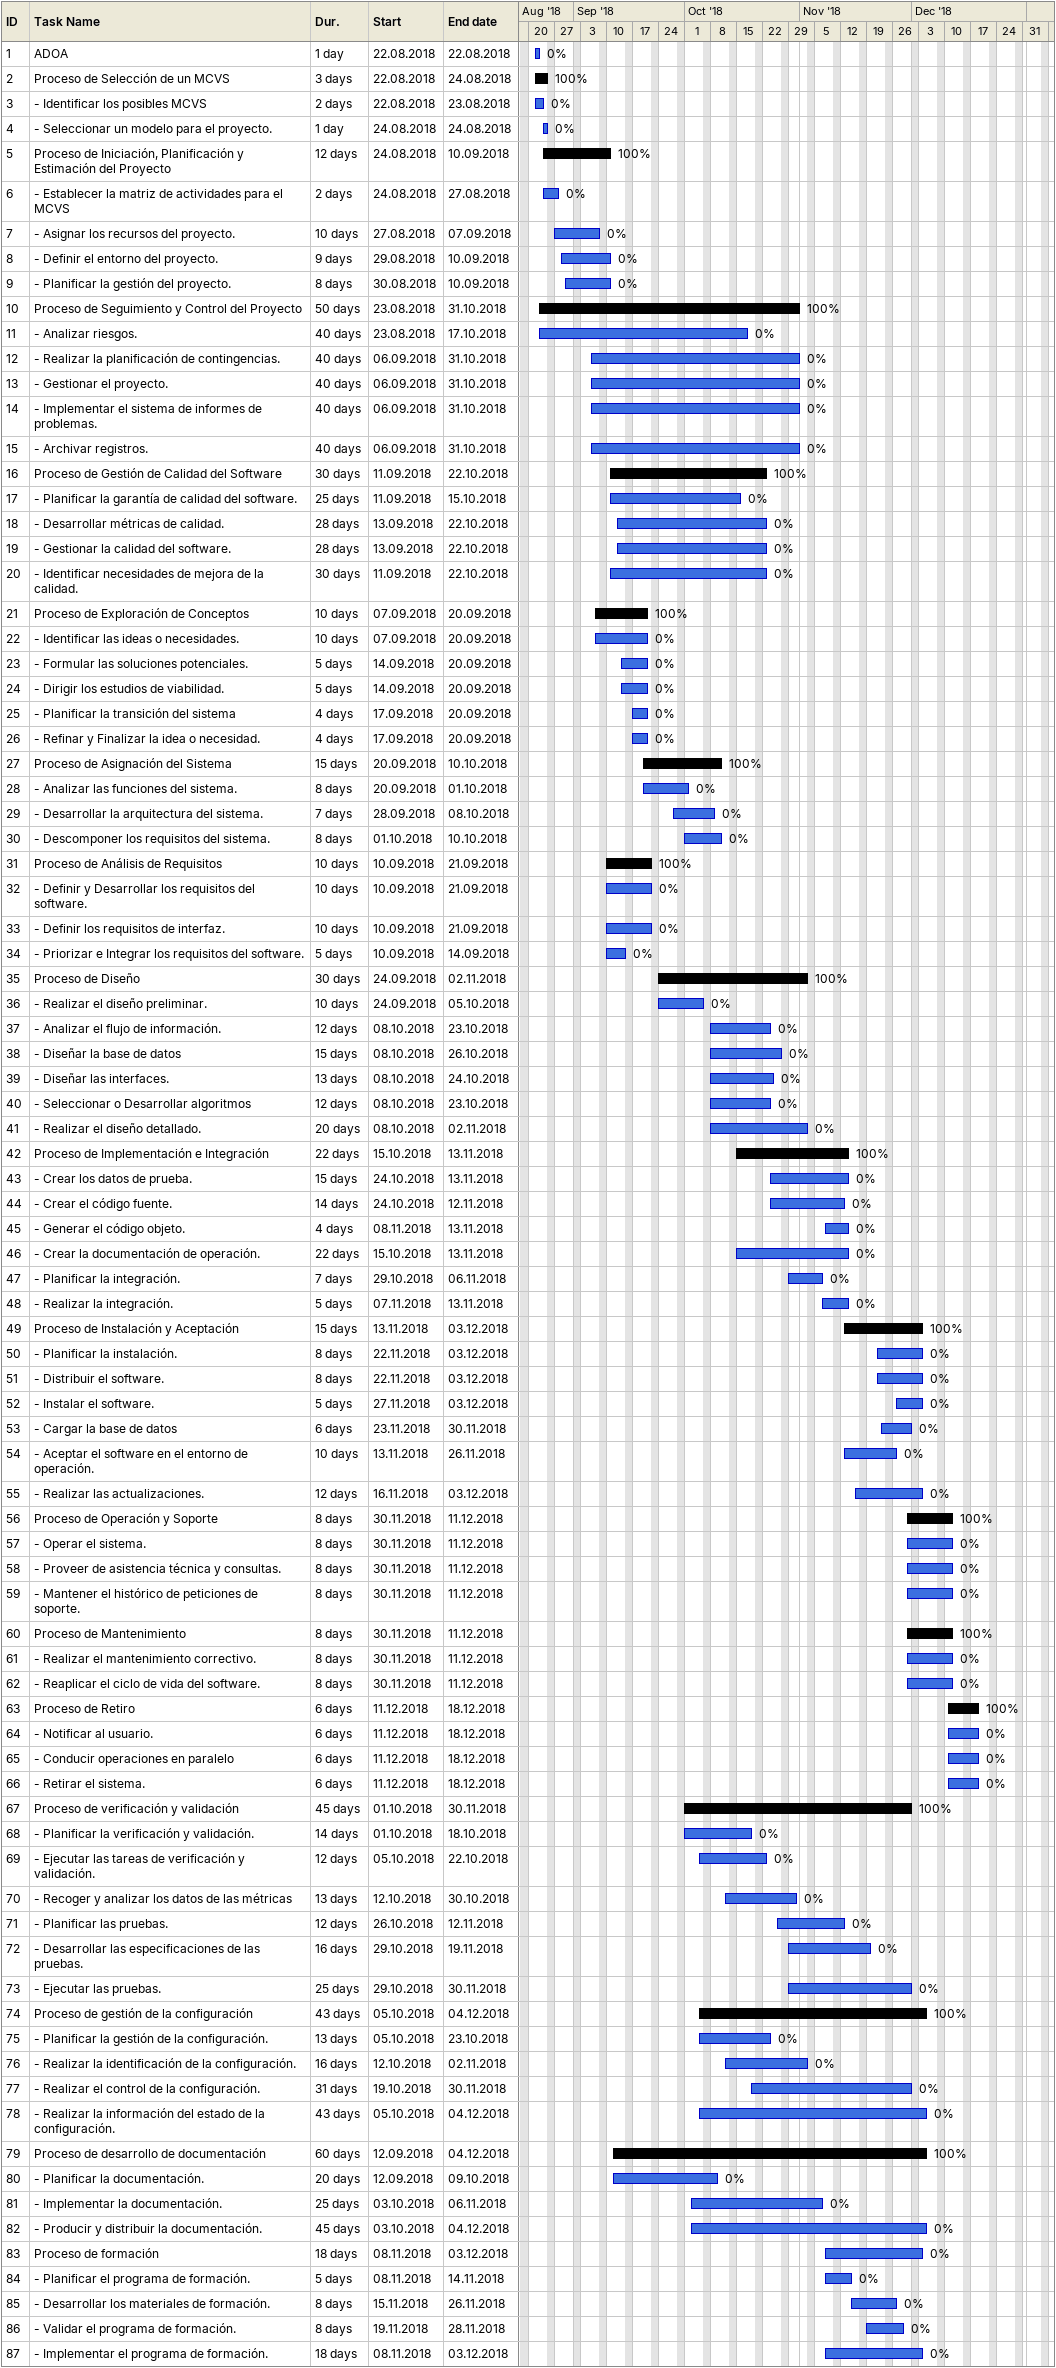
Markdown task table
| ID | Task | Duration | Start | Finish | % complete |
|---|---|---|---|---|---|
| 1 | ADOA | 1d | 2018-08-22 | 2018-08-22 | 0 |
| 2 | Proceso de Selección de un MCVS | 3d | 2018-08-22 | 2018-08-24 | 100 |
| 3 | - Identificar los posibles MCVS | 2d | 2018-08-22 | 2018-08-23 | 0 |
| 4 | - Seleccionar un modelo para el proyecto. | 1d | 2018-08-24 | 2018-08-24 | 0 |
| 5 | Proceso de Iniciación, Planificación y Estimación del Proyecto | 12d | 2018-08-24 | 2018-09-10 | 100 |
| 6 | - Establecer la matriz de actividades para el MCVS | 2d | 2018-08-24 | 2018-08-27 | 0 |
| 7 | - Asignar los recursos del proyecto. | 10d | 2018-08-27 | 2018-09-07 | 0 |
| 8 | - Definir el entorno del proyecto. | 9d | 2018-08-29 | 2018-09-10 | 0 |
| 9 | - Planificar la gestión del proyecto. | 8d | 2018-08-30 | 2018-09-10 | 0 |
| 10 | Proceso de Seguimiento y Control del Proyecto | 50d | 2018-08-23 | 2018-10-31 | 100 |
| 11 | - Analizar riesgos. | 40d | 2018-08-23 | 2018-10-17 | 0 |
| 12 | - Realizar la planificación de contingencias. | 40d | 2018-09-06 | 2018-10-31 | 0 |
| 13 | - Gestionar el proyecto. | 40d | 2018-09-06 | 2018-10-31 | 0 |
| 14 | - Implementar el sistema de informes de problemas. | 40d | 2018-09-06 | 2018-10-31 | 0 |
| 15 | - Archivar registros. | 40d | 2018-09-06 | 2018-10-31 | 0 |
| 16 | Proceso de Gestión de Calidad del Software | 30d | 2018-09-11 | 2018-10-22 | 100 |
| 17 | - Planificar la garantía de calidad del software. | 25d | 2018-09-11 | 2018-10-15 | 0 |
| 18 | - Desarrollar métricas de calidad. | 28d | 2018-09-13 | 2018-10-22 | 0 |
| 19 | - Gestionar la calidad del software. | 28d | 2018-09-13 | 2018-10-22 | 0 |
| 20 | - Identificar necesidades de mejora de la calidad. | 30d | 2018-09-11 | 2018-10-22 | 0 |
| 21 | Proceso de Exploración de Conceptos | 10d | 2018-09-07 | 2018-09-20 | 100 |
| 22 | - Identificar las ideas o necesidades. | 10d | 2018-09-07 | 2018-09-20 | 0 |
| 23 | - Formular las soluciones potenciales. | 5d | 2018-09-14 | 2018-09-20 | 0 |
| 24 | - Dirigir los estudios de viabilidad. | 5d | 2018-09-14 | 2018-09-20 | 0 |
| 25 | - Planificar la transición del sistema | 4d | 2018-09-17 | 2018-09-20 | 0 |
| 26 | - Refinar y Finalizar la idea o necesidad. | 4d | 2018-09-17 | 2018-09-20 | 0 |
| 27 | Proceso de Asignación del Sistema | 15d | 2018-09-20 | 2018-10-10 | 100 |
| 28 | - Analizar las funciones del sistema. | 8d | 2018-09-20 | 2018-10-01 | 0 |
| 29 | - Desarrollar la arquitectura del sistema. | 7d | 2018-09-28 | 2018-10-08 | 0 |
| 30 | - Descomponer los requisitos del sistema. | 8d | 2018-10-01 | 2018-10-10 | 0 |
| 31 | Proceso de Análisis de Requisitos | 10d | 2018-09-10 | 2018-09-21 | 100 |
| 32 | - Definir y Desarrollar los requisitos del software. | 10d | 2018-09-10 | 2018-09-21 | 0 |
| 33 | - Definir los requisitos de interfaz. | 10d | 2018-09-10 | 2018-09-21 | 0 |
| 34 | - Priorizar e Integrar los requisitos del software. | 5d | 2018-09-10 | 2018-09-14 | 0 |
| 35 | Proceso de Diseño | 30d | 2018-09-24 | 2018-11-02 | 100 |
| 36 | - Realizar el diseño preliminar. | 10d | 2018-09-24 | 2018-10-05 | 0 |
| 37 | - Analizar el flujo de información. | 12d | 2018-10-08 | 2018-10-23 | 0 |
| 38 | - Diseñar la base de datos | 15d | 2018-10-08 | 2018-10-26 | 0 |
| 39 | - Diseñar las interfaces. | 13d | 2018-10-08 | 2018-10-24 | 0 |
| 40 | - Seleccionar o Desarrollar algoritmos | 12d | 2018-10-08 | 2018-10-23 | 0 |
| 41 | - Realizar el diseño detallado. | 20d | 2018-10-08 | 2018-11-02 | 0 |
| 42 | Proceso de Implementación e Integración | 22d | 2018-10-15 | 2018-11-13 | 100 |
| 43 | - Crear los datos de prueba. | 15d | 2018-10-24 | 2018-11-13 | 0 |
| 44 | - Crear el código fuente. | 14d | 2018-10-24 | 2018-11-12 | 0 |
| 45 | - Generar el código objeto. | 4d | 2018-11-08 | 2018-11-13 | 0 |
| 46 | - Crear la documentación de operación. | 22d | 2018-10-15 | 2018-11-13 | 0 |
| 47 | - Planificar la integración. | 7d | 2018-10-29 | 2018-11-06 | 0 |
| 48 | - Realizar la integración. | 5d | 2018-11-07 | 2018-11-13 | 0 |
| 49 | Proceso de Instalación y Aceptación | 15d | 2018-11-13 | 2018-12-03 | 100 |
| 50 | - Planificar la instalación. | 8d | 2018-11-22 | 2018-12-03 | 0 |
| 51 | - Distribuir el software. | 8d | 2018-11-22 | 2018-12-03 | 0 |
| 52 | - Instalar el software. | 5d | 2018-11-27 | 2018-12-03 | 0 |
| 53 | - Cargar la base de datos | 6d | 2018-11-23 | 2018-11-30 | 0 |
| 54 | - Aceptar el software en el entorno de operación. | 10d | 2018-11-13 | 2018-11-26 | 0 |
| 55 | - Realizar las actualizaciones. | 12d | 2018-11-16 | 2018-12-03 | 0 |
| 56 | Proceso de Operación y Soporte | 8d | 2018-11-30 | 2018-12-11 | 100 |
| 57 | - Operar el sistema. | 8d | 2018-11-30 | 2018-12-11 | 0 |
| 58 | - Proveer de asistencia técnica y consultas. | 8d | 2018-11-30 | 2018-12-11 | 0 |
| 59 | - Mantener el histórico de peticiones de soporte. | 8d | 2018-11-30 | 2018-12-11 | 0 |
| 60 | Proceso de Mantenimiento | 8d | 2018-11-30 | 2018-12-11 | 100 |
| 61 | - Realizar el mantenimiento correctivo. | 8d | 2018-11-30 | 2018-12-11 | 0 |
| 62 | - Reaplicar el ciclo de vida del software. | 8d | 2018-11-30 | 2018-12-11 | 0 |
| 63 | Proceso de Retiro | 6d | 2018-12-11 | 2018-12-18 | 100 |
| 64 | - Notificar al usuario. | 6d | 2018-12-11 | 2018-12-18 | 0 |
| 65 | - Conducir operaciones en paralelo | 6d | 2018-12-11 | 2018-12-18 | 0 |
| 66 | - Retirar el sistema. | 6d | 2018-12-11 | 2018-12-18 | 0 |
| 67 | Proceso de verificación y validación | 45d | 2018-10-01 | 2018-11-30 | 100 |
| 68 | - Planificar la verificación y validación. | 14d | 2018-10-01 | 2018-10-18 | 0 |
| 69 | - Ejecutar las tareas de verificación y validación. | 12d | 2018-10-05 | 2018-10-22 | 0 |
| 70 | - Recoger y analizar los datos de las métricas | 13d | 2018-10-12 | 2018-10-30 | 0 |
| 71 | - Planificar las pruebas. | 12d | 2018-10-26 | 2018-11-12 | 0 |
| 72 | - Desarrollar las especificaciones de las pruebas. | 16d | 2018-10-29 | 2018-11-19 | 0 |
| 73 | - Ejecutar las pruebas. | 25d | 2018-10-29 | 2018-11-30 | 0 |
| 74 | Proceso de gestión de la configuración | 43d | 2018-10-05 | 2018-12-04 | 100 |
| 75 | - Planificar la gestión de la configuración. | 13d | 2018-10-05 | 2018-10-23 | 0 |
| 76 | - Realizar la identificación de la configuración. | 16d | 2018-10-12 | 2018-11-02 | 0 |
| 77 | - Realizar el control de la configuración. | 31d | 2018-10-19 | 2018-11-30 | 0 |
| 78 | - Realizar la información del estado de la configuración. | 43d | 2018-10-05 | 2018-12-04 | 0 |
| 79 | Proceso de desarrollo de documentación | 60d | 2018-09-12 | 2018-12-04 | 100 |
| 80 | - Planificar la documentación. | 20d | 2018-09-12 | 2018-10-09 | 0 |
| 81 | - Implementar la documentación. | 25d | 2018-10-03 | 2018-11-06 | 0 |
| 82 | - Producir y distribuir la documentación. | 45d | 2018-10-03 | 2018-12-04 | 0 |
| 83 | Proceso de formación | 18d | 2018-11-08 | 2018-12-03 | 0 |
| 84 | - Planificar el programa de formación. | 5d | 2018-11-08 | 2018-11-14 | 0 |
| 85 | - Desarrollar los materiales de formación. | 8d | 2018-11-15 | 2018-11-26 | 0 |
| 86 | - Validar el programa de formación. | 8d | 2018-11-19 | 2018-11-28 | 0 |
| 87 | - Implementar el programa de formación. | 18d | 2018-11-08 | 2018-12-03 | 0 |
